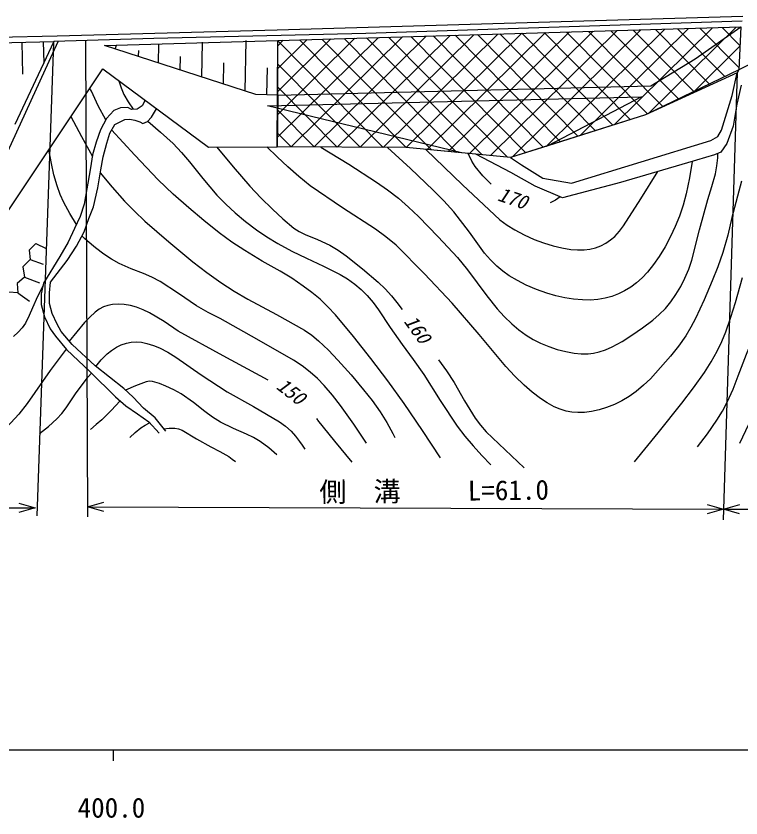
# Model space of a CAD drawing. Units: millimetres, scale not verified. Extents: x 40000 to 680000, y 20000 to 380000.
# Drawn here: x 459048 to 525896, y 198715 to 272694 of the extents above; entities that cross this region are included whole.
import ezdxf
from ezdxf.enums import TextEntityAlignment as Align

# ---------------------------------------------------------------- set-up
doc = ezdxf.new("R2010")
doc.units = ezdxf.units.MM
doc.header["$LTSCALE"] = 1000
doc.layers.add('M-BGD', color=7, linetype='Continuous', lineweight=25)
doc.layers.add('M-TTL-BAND', color=7, linetype='Continuous', lineweight=25)
doc.styles.add('ＭＳ ゴシック', font='')
doc.styles.add('ＭＳ 明朝', font='')
doc.styles.get('ＭＳ ゴシック').set_extended_font_data('MS Gothic')
doc.styles.get('ＭＳ 明朝').set_extended_font_data('MS Mincho')

msp = doc.modelspace()

# ---------------------------------------------------------------- hatches: boundary and pattern name
at = {"layer": 'M-BGD'}
h = msp.add_hatch(dxfattribs=at)
h.set_pattern_fill('USER', color=256, style=0, pattern_type=2)
h.set_pattern_definition([(224.669, (495020, 260567), (1054.514, -1066.77), []), (134.669, (495020, 260567), (-1066.77, -1054.514), [])])
h.paths.add_polyline_path([(483177, 270443), (525879, 271690), (525709, 267729), (517091, 263581), (508080, 260721), (504651, 259633), (500121, 260072), (495020, 260567), (483133, 260636)])

# ---------------------------------------------------------------- linework, layer by layer
for p, q in [((483140, 271408), (526071, 272694)), ((483177, 270443), (525879, 271690)), ((483177, 270443), (525879, 271690)), ((526001, 272229), (491318, 271096)), ((521659, 268737), (525879, 271690)), ((525879, 271690), (525709, 267729)), ((525879, 271690), (525709, 267729)), ((442324, 270389), (462843, 270881)), ((462843, 270881), (483140, 271408)), ((491318, 271096), (471761, 270629)), ((442833, 269874), (462537, 270356)), ((462887, 270312), (457414, 258359)), ((462537, 270356), (458946, 262693)), ((459581, 270284), (459653, 267321)), ((462495, 270214), (460957, 226575)), ((461551, 270332), (461600, 268356)), ((471761, 270629), (462537, 270356)), ((465458, 270365), (465648, 226488)), ((467195, 269962), (483177, 270443)), ((472184, 268351), (472223, 270141)), ((476175, 267063), (476245, 270284)), ((480165, 265774), (480266, 270428)), ((483133, 260635), (483177, 270443)), ((483177, 265408), (483177, 270443)), ((530560, 270125), (525709, 267729)), ((481163, 265452), (467195, 269962)), ((468193, 269640), (468308, 269995)), ((470349, 268992), (470361, 269529)), ((474179, 267707), (474206, 268960)), ((517596, 266249), (521659, 268737)), ((457380, 253345), (467040, 267816)), ((467040, 267816), (476784, 260592)), ((478170, 266418), (478213, 268387)), ((482170, 265430), (482224, 267923)), ((525709, 267729), (517091, 263581)), ((525536, 267449), (517091, 263581)), ((525539, 267445), (524246, 226218)), ((525098, 265369), (525536, 267449)), ((525709, 267729), (525536, 267449)), ((483177, 265408), (517596, 266249)), ((525913, 266313), (525527, 264554)), ((470946, 264921), (470672, 264415)), ((483177, 265408), (481163, 265452)), ((482221, 264413), (516716, 265242)), ((483177, 265408), (483133, 260635)), ((516716, 265242), (508080, 260721)), ((524112, 262152), (525098, 265369)), ((468675, 264226), (468065, 263973)), ((469369, 264268), (468675, 264226)), ((469705, 264078), (469369, 264268)), ((470672, 264415), (470231, 264099)), ((471528, 263375), (472007, 264134)), ((500121, 260072), (482221, 264413)), ((525527, 264554), (525184, 262538)), ((468065, 263973), (467393, 263237)), ((470231, 264099), (469705, 264078)), ((471171, 262955), (471528, 263375)), ((517091, 263581), (504651, 259633)), ((517091, 263581), (508080, 260721)), ((467393, 263237), (466846, 262186)), ((467702, 261903), (468143, 262702)), ((468143, 262702), (468837, 263018)), ((468837, 263018), (469089, 263144)), ((469089, 263144), (469552, 263165)), ((469552, 263165), (469993, 263081)), ((469993, 263081), (470456, 262934)), ((470456, 262934), (470750, 262786)), ((470750, 262786), (471171, 262955)), ((466846, 262186), (466426, 261051)), ((467428, 260978), (467702, 261903)), ((523768, 261594), (524112, 262152)), ((525184, 262538), (524584, 260950)), ((510255, 257261), (523125, 261208)), ((523125, 261208), (523768, 261594)), ((466426, 261051), (466110, 259895)), ((467092, 259691), (467428, 260978)), ((476784, 260592), (483133, 260635)), ((495020, 260567), (483133, 260635)), ((495020, 260567), (483133, 260635)), ((500121, 260072), (495020, 260567)), ((504651, 259633), (495020, 260567)), ((508080, 260721), (504651, 259633)), ((524584, 260950), (524026, 260135)), ((466110, 259895), (465921, 258676)), ((466861, 258492), (467092, 259691)), ((504651, 259633), (500121, 260072)), ((504678, 258248), (501462, 259942)), ((523468, 259878), (520980, 259149)), ((524026, 260135), (523468, 259878)), ((504651, 259633), (505665, 258977)), ((505665, 258977), (507638, 257733)), ((520980, 259149), (514802, 257347)), ((465921, 258676), (465332, 255348)), ((466588, 256853), (466861, 258492)), ((506909, 257004), (504678, 258248)), ((507638, 257733), (510255, 257261)), ((466188, 255108), (466588, 256853)), ((509440, 255931), (506909, 257004)), ((514802, 257347), (509440, 255931)), ((465332, 255348), (464975, 254213)), ((465768, 254006), (466188, 255108)), ((464975, 254213), (464428, 253099)), ((465326, 252787), (465768, 254006)), ((464428, 253099), (463861, 251837)), ((464632, 251462), (465326, 252787)), ((460879, 251717), (460243, 251105)), ((460879, 251717), (461839, 251237)), ((463861, 251837), (463083, 250513)), ((460243, 251105), (460351, 250228)), ((463750, 250142), (464632, 251462)), ((460351, 250228), (459678, 249544)), ((460351, 250228), (461551, 249796)), ((463083, 250513), (461588, 248045)), ((462215, 248145), (463750, 250142)), ((459678, 249544), (459822, 248596)), ((459822, 248596), (459150, 248031)), ((459822, 248596), (461215, 248067)), ((459150, 248031), (459198, 247155)), ((461588, 248045), (461378, 247078)), ((462131, 247156), (462215, 248145)), ((459198, 247155), (458394, 247227)), ((459198, 247155), (460303, 246386)), ((462131, 246189), (462131, 247156)), ((461378, 247078), (461378, 246069)), ((461378, 246069), (461672, 244934)), ((462383, 245243), (462131, 246189)), ((461672, 244934), (462197, 243840)), ((462846, 244255), (462383, 245243)), ((463203, 243595), (462846, 244255)), ((462197, 243840), (462681, 243168)), ((464212, 242397), (463203, 243595)), ((462681, 243168), (463714, 241922)), ((463714, 241922), (465879, 239883)), ((466356, 240421), (464212, 242397)), ((465879, 239883), (468227, 237562)), ((468984, 238319), (466356, 240421)), ((469846, 237541), (468984, 238319)), ((468227, 237562), (469173, 236742)), ((470813, 236511), (469846, 237541)), ((469173, 236742), (470246, 236006)), ((470246, 236006), (471297, 235249)), ((471864, 235628), (470813, 236511)), ((472852, 234387), (471864, 235628)), ((471297, 235249), (472243, 234198)), ((441028, 227305), (460814, 227312)), ((465644, 227416), (524277, 227202)), ((524277, 227202), (567183, 227100))]:
    msp.add_line(p, q, dxfattribs=at)
for points in [[(468540, 266704), (468737, 266064), (468990, 265450), (469382, 264767), (469835, 264101), (469841, 264092), (469846, 264084)], [(467328, 263113), (466635, 264424), (465991, 265772), (465929, 265908), (465863, 266053)], [(464107, 263422), (465080, 261572), (466084, 259724)], [(471205, 262996), (472384, 261984), (473526, 260923), (474300, 260106), (475037, 259241), (476275, 257697), (477566, 256184), (478383, 255346), (479241, 254550), (480209, 253742), (481220, 252976), (482180, 252327), (483180, 251724), (484494, 251011), (485837, 250351), (487400, 249632), (488944, 248857), (489626, 248437), (490285, 247960), (490874, 247459), (491422, 246915), (491971, 246269), (492473, 245586), (493536, 243970), (494646, 242390), (495681, 241022), (496667, 239618), (498167, 237224), (499715, 234868), (500424, 233943), (501187, 233048), (501997, 232163), (502824, 231290)], [(498174, 231948), (496527, 234467), (494826, 236959), (493318, 239049), (491758, 241109), (490154, 243140), (488499, 245139), (487814, 245881), (487082, 246585), (486328, 247204), (485535, 247778), (484481, 248500), (483397, 249170), (481752, 250087), (480131, 251060), (478940, 251848), (477774, 252692), (476362, 253822), (474979, 255006), (473547, 256266), (472158, 257570), (469997, 259867), (467861, 262192)], [(521888, 232947), (522810, 234164), (523684, 235419), (524181, 236234), (524630, 237088), (525166, 238280), (525653, 239510), (526401, 241491), (527202, 243442), (528372, 246109), (529491, 248812), (529772, 249675), (529996, 250560), (530163, 251518), (530270, 252489), (530403, 254249), (530596, 256005), (530785, 257010), (531032, 258001), (531349, 259015), (531722, 260006), (532201, 261112), (532712, 262206)], [(477566, 260597), (479070, 258776), (480616, 256997), (481634, 255915), (482693, 254876), (483664, 253983), (484676, 253135), (485170, 252821), (485703, 252554), (486854, 252079), (487985, 251547), (488752, 251081), (489497, 250558), (490987, 249379), (492443, 248149), (493078, 247543), (493675, 246889), (494174, 246266), (494660, 245616)], [(525946, 257463), (525058, 254109), (524677, 252485), (524236, 250868), (523770, 249563), (523246, 248275), (522508, 246519), (521717, 244791), (521286, 243980), (520804, 243201), (520128, 242250), (519395, 241323), (518489, 240257), (517546, 239240), (516914, 238630), (516239, 238064), (515595, 237611), (514917, 237207), (514233, 236869), (513508, 236579), (512815, 236365), (512106, 236210), (511482, 236131), (510859, 236112), (510313, 236152), (509776, 236251), (509216, 236423), (508665, 236657), (508027, 237003), (507415, 237403), (506639, 237996), (505896, 238640), (505033, 239478), (504210, 240360), (501762, 243306), (499269, 246212), (496700, 248902), (494091, 251546), (493158, 252313), (492186, 253034), (489158, 255009), (486167, 257033), (485121, 257879), (484104, 258781), (483133, 259693), (482166, 260629)], [(487168, 260612), (489734, 259026), (492279, 257382), (493314, 256662), (494319, 255888), (495249, 255074), (496148, 254208), (497980, 252331), (499765, 250415), (500684, 249275), (501561, 248090), (502456, 246875), (503402, 245691), (504053, 244981), (504754, 244306), (505406, 243757), (506103, 243248), (506740, 242855), (507413, 242512), (508170, 242196), (508954, 241935), (509732, 241734), (510523, 241592), (511155, 241533), (511793, 241534), (512304, 241587), (512813, 241701), (513420, 241907), (514012, 242172), (514935, 242683), (515836, 243252), (516823, 243919), (517766, 244628), (518364, 245147), (518925, 245714), (519431, 246335), (519890, 246993), (520338, 247745), (520733, 248527), (521081, 249342), (521377, 250185), (522074, 252986), (522832, 255783), (523216, 256955), (523542, 258148), (523676, 258881), (523749, 259622), (523763, 259821), (523776, 260020)], [(521389, 259268), (521144, 257780), (520838, 256293), (520559, 255258), (520222, 254241), (519843, 253282), (519405, 252341), (518903, 251409), (518348, 250504), (517837, 249772), (517274, 249069), (516789, 248550), (516260, 248074), (515728, 247680), (515153, 247330), (514595, 247057), (514003, 246835), (513363, 246666), (512700, 246554), (512000, 246496), (511287, 246498), (510469, 246565), (509650, 246694), (508821, 246879), (507996, 247125), (507029, 247475), (506082, 247881), (505284, 248283), (504519, 248735), (503935, 249151), (503386, 249615), (502796, 250200), (502249, 250826), (500855, 252756), (499418, 254641), (498486, 255658), (497508, 256636), (495417, 258619), (493300, 260577)], [(464613, 253475), (464002, 254464), (463446, 255480), (463111, 256236), (462831, 257016), (462538, 258046), (462304, 259087), (462180, 259723), (462063, 260359)], [(496833, 260391), (500226, 257124), (503660, 253902), (504335, 253408), (505054, 252959), (505918, 252495), (506812, 252084), (507678, 251759), (508573, 251487), (509383, 251296), (510208, 251163), (510828, 251115), (511447, 251127), (511963, 251196), (512471, 251324), (512964, 251509), (513440, 251753), (513866, 252037), (514253, 252368), (514688, 252836), (515080, 253346), (516670, 255841), (518228, 258346)], [(502869, 257179), (502104, 257966), (501377, 258802), (501080, 259294), (500835, 259818), (500795, 259910), (500752, 260011)], [(466819, 258243), (467902, 256916), (469035, 255624), (469959, 254684), (470933, 253778), (473132, 251871), (475365, 250015), (476629, 249035), (477937, 248098), (479170, 247303), (480432, 246560), (483056, 245165), (485652, 243717), (486317, 243246), (486954, 242720), (487859, 241857), (488731, 240942), (489940, 239601), (491104, 238221), (491886, 237219), (492626, 236174), (493231, 235199), (493790, 234185), (493888, 234000), (493991, 233806)], [(534334, 257088), (534001, 255920), (533725, 254736), (533477, 253515), (533170, 252309), (532395, 249941), (531677, 247550), (531122, 245510), (530511, 243492), (530120, 242435), (529668, 241391), (527688, 237336), (525756, 233256)], [(509238, 256017), (508784, 255718), (508302, 255451)], [(491358, 233280), (490185, 235041), (488953, 236780), (488228, 237718), (487457, 238616), (486844, 239246), (486184, 239837), (485435, 240411), (484648, 240938), (481261, 242894), (477865, 244787), (476760, 245344), (475686, 245954), (474036, 247111), (472349, 248218), (471584, 248609), (470795, 248944), (469675, 249374), (468570, 249862), (467843, 250263), (467140, 250721), (466362, 251315), (465615, 251962), (465370, 252184), (465127, 252406)], [(461545, 247846), (461036, 246834), (460575, 245779), (460267, 245061), (459907, 244374), (459607, 243940), (459251, 243533), (458826, 243143)], [(516066, 231576), (518275, 234250), (520453, 236979), (521516, 238380), (522532, 239818), (523144, 240782), (523703, 241772), (524134, 242657), (524510, 243566), (524975, 244904), (525387, 246276), (526051, 248562)], [(482312, 239096), (478140, 241337), (473991, 243635), (472696, 244500), (471358, 245321), (470778, 245602), (470166, 245831), (469602, 245983), (469016, 246078), (468480, 246106), (467945, 246074), (467520, 245992), (467118, 245854), (466725, 245648), (466352, 245383), (465849, 244925), (465376, 244411), (464647, 243559), (463945, 242715)], [(463670, 241975), (462200, 239995), (460770, 237969), (460062, 236951), (459308, 235973), (458565, 235156), (457776, 234379), (457668, 234275), (457552, 234165)], [(466415, 240374), (466905, 240967), (467440, 241517), (467851, 241850), (468306, 242139), (468756, 242357), (469225, 242517), (469663, 242602), (470111, 242628), (470619, 242593), (471121, 242497), (471714, 242314), (472287, 242074), (473044, 241676), (473781, 241219), (476128, 239595), (478510, 238020), (480932, 236676), (483341, 235271), (483898, 234858), (484413, 234402), (484827, 233947), (485196, 233453), (485435, 233095), (485667, 232732)], [(497990, 240991), (498744, 239950), (499450, 238873), (500401, 237209), (501398, 235587), (501882, 234947), (502413, 234344), (504160, 232679), (505904, 231011)], [(461208, 234192), (462029, 234842), (462803, 235532), (463262, 236024), (463683, 236565), (464531, 237827), (465429, 239054), (465714, 239401), (466010, 239753)], [(483105, 232219), (482354, 232854), (481573, 233436), (480952, 233807), (480290, 234132), (479086, 234654), (477901, 235233), (477166, 235691), (476463, 236200), (475398, 237043), (474290, 237843), (473597, 238225), (472869, 238557), (472266, 238798), (471642, 238981), (471343, 238995), (471034, 238947), (470073, 238570), (469134, 238184)], [(468660, 237187), (467825, 236301), (466948, 235458), (466431, 235002), (465907, 234554)], [(490054, 231548), (488452, 233460), (486891, 235417), (486836, 235488), (486780, 235558)], [(469551, 233814), (470030, 234282), (470552, 234708), (470949, 234953), (471365, 235173)], [(472661, 234628), (473176, 234688), (473689, 234687), (474030, 234618), (474368, 234486), (475690, 233688), (477011, 232961), (477853, 232531), (478667, 232047), (478976, 231826), (479289, 231593)], [(459314, 227743), (460814, 227312), (459314, 226884)], [(467142, 226979), (465644, 227416), (467145, 227838)], [(522778, 227639), (524277, 227202), (522775, 226780)], [(525776, 226768), (524277, 227202), (525778, 227626)]]:
    msp.add_lwpolyline(points, dxfattribs=at)
at = {"layer": 'M-TTL-BAND'}
for p, q in [((40000, 205000), (579000, 205000)), ((468000, 205000), (468000, 204000))]:
    msp.add_line(p, q, dxfattribs=at)

# ---------------------------------------------------------------- texts
at = {"layer": 'M-BGD', "style": 'ＭＳ 明朝', "oblique": 15}
for s, rotation, p in [('170', 341.1, (503232, 255333)), ('160', 305.6, (494434, 244295)), ('150', 322, (482707, 238071))]:
    msp.add_text(s, height=1320, rotation=rotation, dxfattribs=at).set_placement(p, align=Align.BOTTOM_LEFT)
at = {"layer": 'M-BGD', "style": 'ＭＳ ゴシック'}
for s, rotation, p in [('側\u3000溝', 0.5, (487028, 227318)), ('L=61.0', 0.7, (500726, 227443))]:
    msp.add_text(s, height=1833, rotation=rotation, dxfattribs=at).set_placement(p, align=Align.BOTTOM_LEFT)
at = {"layer": 'M-TTL-BAND', "style": 'ＭＳ ゴシック'}
msp.add_text('400.0', height=1833, dxfattribs=at).set_placement((467844, 198195), align=Align.BOTTOM_CENTER)

doc.saveas('drawing.dxf')
